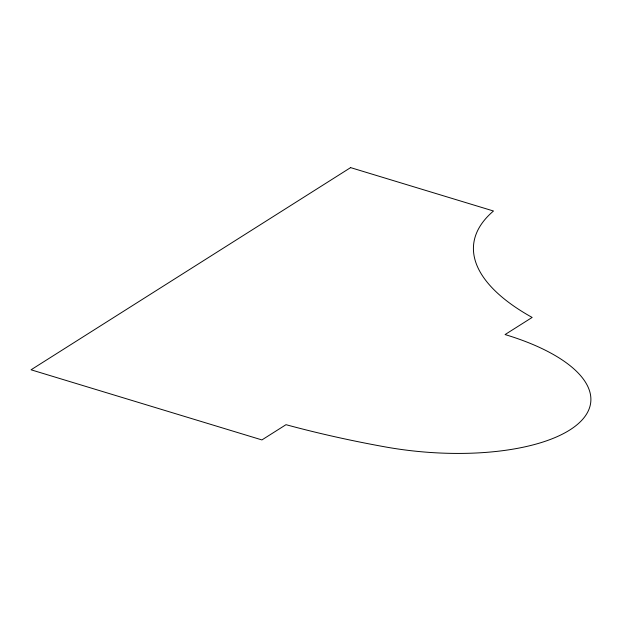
<?xml version="1.0" encoding="UTF-8"?>
<svg xmlns="http://www.w3.org/2000/svg" width="621" height="621" viewBox="0 0 621 621"><rect width="100%" height="100%" fill="white"/><g stroke="black" fill="none" stroke-linecap="round" stroke-linejoin="round"><path stroke-width="0.93" d="M350.609 167.616L31.05 369.798L261.922 439.924L286.002 424.686A529.503 209.44 5.5 0 0 384.95 446.856A166.467 65.842 5.5 0 0 579.432 422.637A166.467 65.842 5.5 0 0 505.067 334.564L532.15 317.432A251 99.282 5.5 0 1 493.478 211.008L350.609 167.616"/></g></svg>
